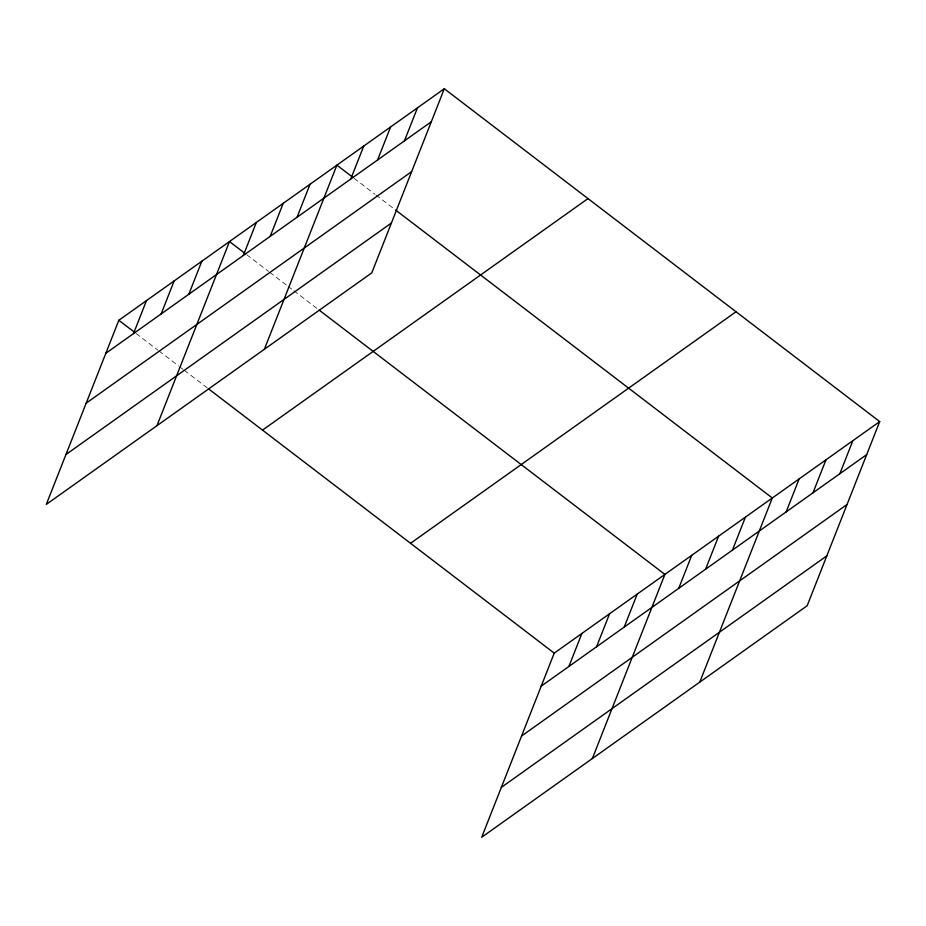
<?xml version="1.0" encoding="UTF-8"?>
<svg xmlns="http://www.w3.org/2000/svg" width="926" height="926" viewBox="0 0 926 926"><rect width="100%" height="100%" fill="white"/><g stroke="black" fill="none" stroke-linecap="round" stroke-linejoin="round"><path stroke-width="0.69" stroke-dasharray="4.63 3.47" d="M354.137 178.336L374.833 194.147M375.979 195.027L394.372 209.091M246.733 254.731L268.575 271.434M269.721 272.313L286.967 285.486M288.113 286.365L292.709 289.884M293.855 290.764L318 309.215M136.076 333.453L157.906 350.155M159.064 351.023L178.602 365.967M179.748 366.846L183.198 369.486M184.343 370.365L207.343 387.936"/><path stroke-width="1.39" d="M444.306 88.746L118.829 320.269L46.3 504.404L371.777 272.869L444.306 88.746L879.7 421.596L807.171 605.731L481.694 837.254L554.223 653.131L879.7 421.596M133.494 333.603L146.493 300.591M161.159 313.926L174.157 280.914M188.823 294.248L201.822 261.236M156.957 425.682L229.486 241.559L245.587 253.851M243.341 255.46L256.34 222.448M270.184 236.361L283.194 203.35M297.038 217.263L310.048 184.251M264.361 349.276L336.902 165.152L352.991 177.456M350.746 179.065L363.744 146.053M377.6 159.955L390.598 126.943M404.442 140.856L417.452 107.844M568.888 666.465L581.898 633.442M596.552 646.776L609.563 613.764M624.217 627.099L637.227 594.087M592.362 758.533L664.891 574.409L319.146 310.094M678.735 588.323L691.745 555.311M705.589 569.212L718.588 536.2M732.443 550.113L745.442 517.102M699.767 682.126L772.296 498.003L395.518 209.971M786.139 511.916L799.15 478.904M812.993 492.817L825.992 459.805M839.847 473.718L852.846 440.695M105.83 353.281L431.296 121.757M86.187 403.157L411.653 171.623M65.943 454.527L391.42 223.004M262.509 430.115L587.987 198.592M410.542 543.284L736.02 311.761M541.224 686.143L866.701 454.608M521.581 736.008L847.047 504.485M501.336 787.389L826.814 555.855M118.829 320.269L134.918 332.573M208.489 388.816L554.223 653.131"/></g></svg>
